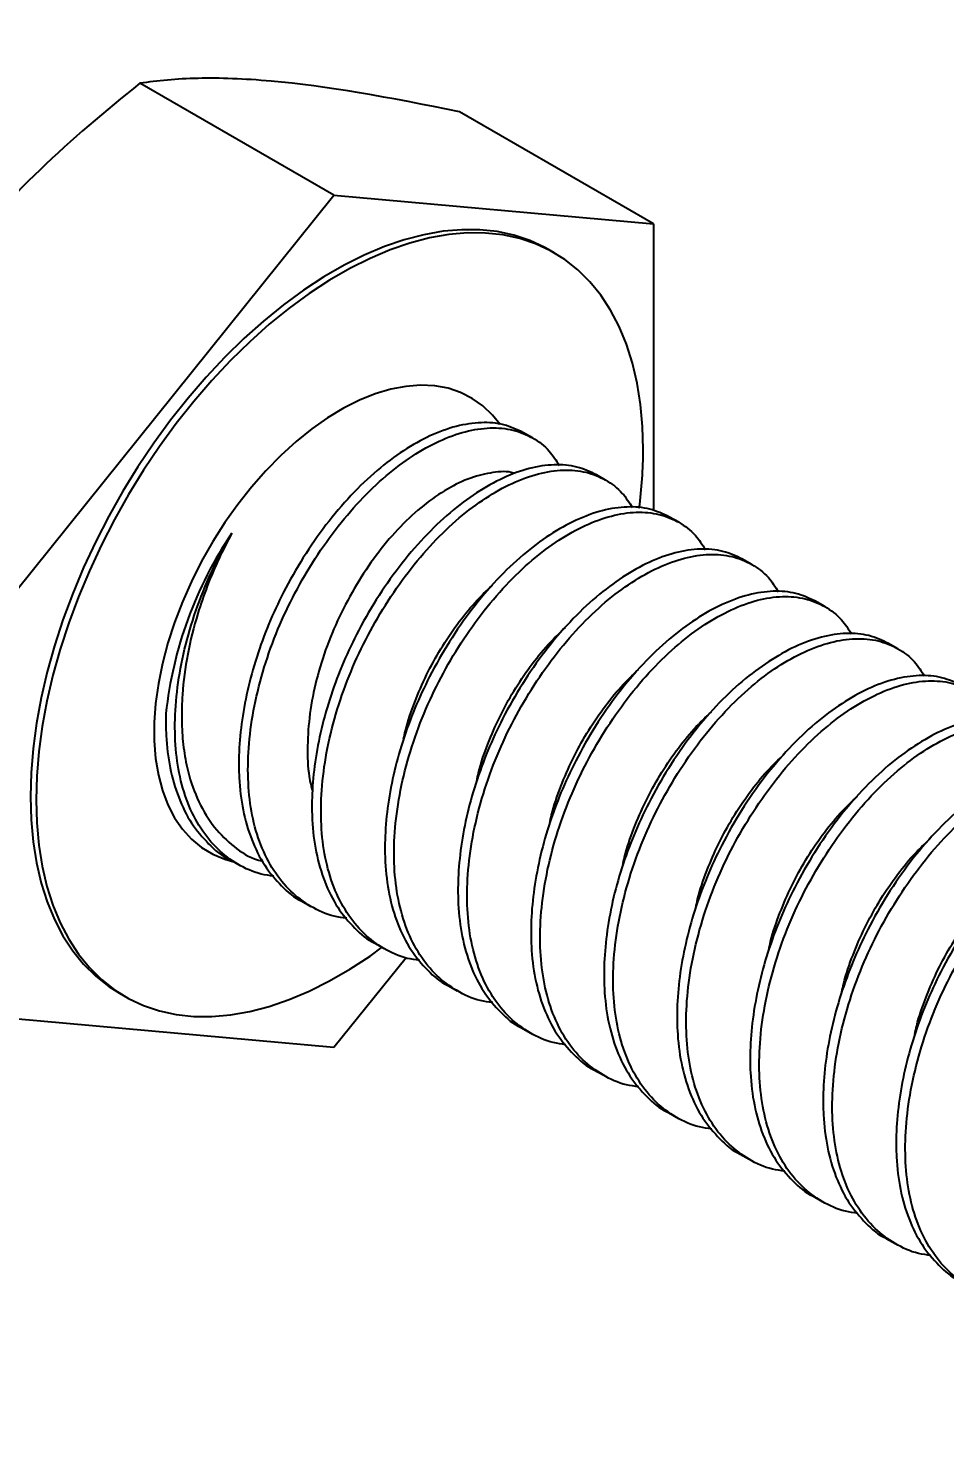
# Model space of a CAD drawing. Header units: inches. Extents: x -4.3 to 17.5, y -13.3 to 0.
# Drawn here: x 4.774 to 5.218, y -3.277 to -2.597 of the extents above; entities that cross this region are included whole.
import ezdxf
from ezdxf import colors
from ezdxf.entities.mleader import LeaderData, LeaderLine
from ezdxf.math import Vec2, Vec3

# ---------------------------------------------------------------- set-up
doc = ezdxf.new("R2010")
doc.units = ezdxf.units.IN
doc.header["$LTSCALE"] = 0.5
doc.header["$MEASUREMENT"] = 0
doc.layers.add('FAB DWG', color=221, linetype='CONTINUOUS')
doc.layers.add('Hardware', color=242, linetype='CONTINUOUS')
doc.styles.get("Standard").update_dxf_attribs({"font": 'arial.ttf'})

msp = doc.modelspace()

# ---------------------------------------------------------------- linework, layer by layer
at = {"layer": 'Hardware', "linetype": 'Continuous', "lineweight": 25, "transparency": 16777216}
for p, q in [((4.922208, -2.677615), (4.8283, -2.623417)), ((5.076888, -2.691481), (4.98298, -2.637282)), ((4.767528, -2.870026), (4.922208, -2.677615)), ((4.922208, -2.677615), (5.076888, -2.691481)), ((5.076888, -2.691481), (5.076888, -2.830251)), ((5.028849, -2.705499), (5.026086, -2.703904)), ((5.018391, -2.795078), (5.013971, -2.792527)), ((5.053746, -2.815483), (5.049327, -2.812933)), ((5.089101, -2.835888), (5.084682, -2.833338)), ((5.124457, -2.856294), (5.120037, -2.853743)), ((5.159812, -2.876699), (5.155393, -2.874148)), ((5.195167, -2.897104), (5.190748, -2.894553)), ((4.871327, -2.99885), (4.875746, -3.001401)), ((4.906682, -3.019256), (4.911102, -3.021806)), ((4.942038, -3.039661), (4.946457, -3.042211)), ((4.957127, -3.04673), (4.922208, -3.090167)), ((4.977393, -3.060066), (4.981812, -3.062617)), ((4.818329, -3.063878), (4.821091, -3.065472)), ((4.922208, -3.090167), (4.767528, -3.076302)), ((5.012748, -3.080471), (5.017168, -3.083022)), ((5.048104, -3.100876), (5.052523, -3.103427)), ((5.083459, -3.121281), (5.087878, -3.123832)), ((5.118814, -3.141687), (5.123234, -3.144237)), ((5.15417, -3.162092), (5.158589, -3.164642)), ((5.189525, -3.182497), (5.193944, -3.185048))]:
    msp.add_line(p, q, dxfattribs=at)
at = {"layer": 'Hardware', "linetype": 'Continuous', "lineweight": 25, "transparency": 16777216, "flags": 128}
for points in [[(5.026086, -2.703904), (5.024363, -2.702942), (5.01708, -2.699538), (5.009373, -2.696957), (5.001277, -2.695211), (4.992827, -2.694308), (4.984062, -2.694251), (4.975021, -2.695042), (4.965744, -2.696676), (4.956273, -2.699146), (4.946649, -2.702441), (4.936917, -2.706546), (4.927118, -2.711444), (4.917298, -2.717112), (4.907499, -2.723524), (4.897767, -2.730653), (4.888143, -2.738467), (4.878671, -2.746929), (4.869394, -2.756004), (4.860353, -2.765649), (4.851589, -2.775823), (4.843139, -2.78648), (4.835043, -2.797571), (4.827336, -2.809048), (4.820052, -2.82086), (4.813225, -2.832952), (4.806885, -2.845273), (4.80106, -2.857765), (4.795776, -2.870375), (4.791056, -2.883045), (4.786922, -2.895718), (4.783393, -2.908339), (4.780483, -2.920851), (4.778207, -2.933197), (4.776573, -2.945324), (4.77559, -2.957176), (4.775262, -2.9687), (4.77559, -2.979846), (4.776573, -2.990563), (4.778207, -3.000804), (4.780483, -3.010523), (4.783393, -3.019676), (4.786922, -3.028223), (4.791056, -3.036125), (4.795776, -3.043347), (4.80106, -3.049857), (4.806885, -3.055626), (4.813225, -3.060628), (4.818329, -3.063878)], [(5.071916, -2.800677), (5.071588, -2.789531), (5.070605, -2.778813), (5.068971, -2.768572), (5.066695, -2.758854), (5.063785, -2.749701), (5.060256, -2.741154), (5.056122, -2.733252), (5.051402, -2.72603), (5.046118, -2.71952), (5.040293, -2.713751), (5.033953, -2.708749), (5.027126, -2.704537), (5.019842, -2.701132), (5.012135, -2.698551), (5.004039, -2.696805), (4.995589, -2.695902), (4.986825, -2.695846), (4.977783, -2.696636), (4.968506, -2.69827), (4.959035, -2.70074), (4.949411, -2.704035), (4.939679, -2.70814), (4.92988, -2.713038), (4.92006, -2.718706), (4.910261, -2.725118), (4.900529, -2.732247), (4.890905, -2.740061), (4.881434, -2.748523), (4.872157, -2.757598), (4.863116, -2.767244), (4.854351, -2.777417), (4.845901, -2.788074), (4.837805, -2.799165), (4.830098, -2.810642), (4.822815, -2.822454), (4.815988, -2.834546), (4.809647, -2.846867), (4.803822, -2.85936), (4.798538, -2.871969), (4.793818, -2.884639), (4.789685, -2.897313), (4.786155, -2.909933), (4.783246, -2.922445), (4.780969, -2.934791), (4.779336, -2.946918), (4.778353, -2.95877), (4.778024, -2.970294), (4.778353, -2.98144), (4.779336, -2.992158), (4.780969, -3.002399), (4.783246, -3.012117), (4.786155, -3.02127), (4.789685, -3.029817), (4.793818, -3.037719), (4.798538, -3.044941), (4.803822, -3.051451), (4.809647, -3.05722), (4.815988, -3.062222), (4.822815, -3.066434), (4.830098, -3.069839), (4.837805, -3.07242), (4.845901, -3.074166), (4.854351, -3.075069), (4.863116, -3.075125), (4.872157, -3.074335), (4.881434, -3.072701), (4.890905, -3.070231), (4.900529, -3.066936), (4.910261, -3.062831), (4.92006, -3.057933), (4.92988, -3.052265), (4.939679, -3.045852), (4.945781, -3.041472)], [(5.002665, -2.788635), (4.99896, -2.784008), (4.994312, -2.779562), (4.98915, -2.775901), (4.983512, -2.773052), (4.977442, -2.771034), (4.970982, -2.769864), (4.964182, -2.76955), (4.957092, -2.770095), (4.949764, -2.771493), (4.942253, -2.773736), (4.934613, -2.776806), (4.926902, -2.780681), (4.919177, -2.785331), (4.911495, -2.790724), (4.903912, -2.796817), (4.896485, -2.803567), (4.88927, -2.810924), (4.882318, -2.818833), (4.875683, -2.827235), (4.869412, -2.836068), (4.863552, -2.845267), (4.858148, -2.854764), (4.853238, -2.864489), (4.848859, -2.874369), (4.845043, -2.884331), (4.84182, -2.894302), (4.839212, -2.904207), (4.837238, -2.913974), (4.835915, -2.92353), (4.835251, -2.932805), (4.835251, -2.941729), (4.835915, -2.950236), (4.837238, -2.958264), (4.839212, -2.965754), (4.84182, -2.972649), (4.845043, -2.978898), (4.848859, -2.984457), (4.853238, -2.989282), (4.858148, -2.993339), (4.863552, -2.996597), (4.869412, -2.999033), (4.873715, -3.000228)]]:
    msp.add_lwpolyline(points, dxfattribs=at)
at = {"layer": 'Hardware', "linetype": 'Continuous', "lineweight": 25, "transparency": 16777216}
for centre, radius, start, end in [((4.850094, -2.799998), 0.221823, 352.472412, 359.824685), ((5.031876, -2.948769), 0.192057, 145.928786, 173.936756)]:
    msp.add_arc(centre, radius, start, end, dxfattribs=at)
for points in [[(4.8283, -2.623417), (4.794562, -2.650025), (4.763498, -2.678867), (4.737145, -2.711649)], [(4.98298, -2.637282), (4.949242, -2.630146), (4.918177, -2.624738), (4.891824, -2.622376)]]:
    msp.add_open_spline(points, degree=3, dxfattribs=at)
for points, knots in [([(4.891824, -2.622376), (4.885261, -2.621788), (4.878994, -2.621385), (4.867216, -2.620945), (4.861674, -2.620905), (4.845966, -2.621257), (4.836713, -2.62212), (4.8283, -2.623417)], [0, 0, 0, 0, 0.25, 0.25, 0.5, 0.5, 1, 1, 1, 1]), ([(5.01397, -2.79253), (5.010879, -2.791079), (5.004633, -2.788147), (4.993567, -2.787241), (4.981532, -2.78901), (4.968855, -2.793637), (4.955906, -2.800849), (4.942956, -2.810542), (4.930284, -2.822637), (4.918226, -2.83686), (4.907241, -2.852684), (4.897985, -2.868917), (4.890447, -2.885151), (4.884555, -2.901184), (4.880099, -2.917462), (4.877225, -2.933521), (4.876097, -2.947564), (4.876233, -2.961572), (4.87792, -2.975471), (4.882072, -2.989781), (4.888323, -3.002263), (4.896679, -3.012033), (4.902918, -3.017658), (4.906677, -3.019251), (4.906684, -3.019253)], [0, 0, 0, 0, 0.0492868, 0.0995933, 0.1502194, 0.2005259, 0.2498974, 0.2992688, 0.3495753, 0.4002014, 0.4505079, 0.4998793, 0.5429159, 0.586723, 0.6308969, 0.6750128, 0.7186494, 0.7499334, 0.7993048, 0.8496113, 0.9002375, 0.950544, 0.9999154, 1, 1, 1, 1]), ([(4.9284, -3.027561), (4.926352, -3.027291), (4.920062, -3.026463), (4.910872, -3.022137), (4.900975, -3.014816), (4.892776, -3.00475), (4.886482, -2.992349), (4.882342, -2.978016), (4.88042, -2.962207), (4.880645, -2.945154), (4.882983, -2.927074), (4.887448, -2.908448), (4.893855, -2.889986), (4.902002, -2.872172), (4.911661, -2.855235), (4.922646, -2.839411), (4.934704, -2.825188), (4.947375, -2.813092), (4.960325, -2.8034), (4.973275, -2.796186), (4.985948, -2.791568), (4.998002, -2.789763), (5.009, -2.790805), (5.018619, -2.794698), (5.026285, -2.80044), (5.029811, -2.805935), (5.031354, -2.808339)], [0, 0, 0, 0, 0.0205307, 0.0630589, 0.1055871, 0.1489208, 0.1925298, 0.2358635, 0.2783917, 0.3209474, 0.3643093, 0.4079461, 0.4513062, 0.4937246, 0.5362528, 0.5795865, 0.6231955, 0.6665292, 0.7090574, 0.7515856, 0.7949193, 0.8385283, 0.881862, 0.9243903, 0.9669185, 1, 1, 1, 1]), ([(5.049326, -2.812935), (5.046235, -2.811484), (5.039989, -2.808552), (5.028922, -2.807646), (5.016888, -2.809415), (5.00421, -2.814042), (4.991262, -2.821254), (4.978311, -2.830947), (4.96564, -2.843042), (4.953582, -2.857265), (4.942597, -2.873089), (4.93334, -2.889322), (4.925803, -2.905556), (4.91991, -2.92159), (4.915454, -2.937867), (4.91258, -2.953927), (4.911452, -2.96797), (4.911589, -2.981978), (4.913276, -2.995876), (4.917427, -3.010186), (4.923678, -3.022668), (4.932035, -3.032438), (4.938273, -3.038064), (4.942032, -3.039656), (4.942039, -3.039658)], [0, 0, 0, 0, 0.0492868, 0.0995933, 0.1502194, 0.2005259, 0.2498974, 0.2992688, 0.3495753, 0.4002014, 0.4505079, 0.4998793, 0.5429159, 0.586723, 0.6308969, 0.6750128, 0.7186494, 0.7499334, 0.7993048, 0.8496113, 0.9002375, 0.950544, 0.9999154, 1, 1, 1, 1]), ([(5.010031, -2.812347), (5.009752, -2.812245), (5.006543, -2.811068), (4.99928, -2.811517), (4.988541, -2.813986), (4.977201, -2.819389), (4.965637, -2.827333), (4.95433, -2.83763), (4.943727, -2.850062), (4.93409, -2.864086), (4.925634, -2.879399), (4.918643, -2.895507), (4.913514, -2.912065), (4.910282, -2.928492), (4.909191, -2.944257), (4.909585, -2.957058), (4.911249, -2.9639), (4.911842, -2.966337)], [0, 0, 0, 0, 0.0073029, 0.0840455, 0.1588507, 0.2336557, 0.3083975, 0.3831252, 0.4565504, 0.5299757, 0.6027014, 0.6754139, 0.7474584, 0.8195033, 0.8902002, 0.960894, 1, 1, 1, 1]), ([(4.963756, -3.047966), (4.961708, -3.047696), (4.955418, -3.046869), (4.946227, -3.042542), (4.93633, -3.035221), (4.928131, -3.025155), (4.921838, -3.012754), (4.917697, -2.998421), (4.915775, -2.982612), (4.916001, -2.965559), (4.918339, -2.947479), (4.922803, -2.928853), (4.92921, -2.910391), (4.937357, -2.892577), (4.947016, -2.87564), (4.958001, -2.859816), (4.970059, -2.845593), (4.982731, -2.833497), (4.995681, -2.823805), (5.008631, -2.816591), (5.021303, -2.811973), (5.033358, -2.810168), (5.044356, -2.81121), (5.053975, -2.815103), (5.06164, -2.820845), (5.065166, -2.82634), (5.066709, -2.828744)], [0, 0, 0, 0, 0.0205307, 0.0630589, 0.1055871, 0.1489208, 0.1925298, 0.2358635, 0.2783917, 0.3209474, 0.3643093, 0.4079461, 0.4513062, 0.4937246, 0.5362528, 0.5795865, 0.6231955, 0.6665292, 0.7090574, 0.7515856, 0.7949193, 0.8385283, 0.881862, 0.9243903, 0.9669185, 1, 1, 1, 1]), ([(5.084681, -2.83334), (5.08159, -2.831889), (5.075344, -2.828957), (5.064278, -2.828051), (5.052243, -2.82982), (5.039565, -2.834448), (5.026617, -2.841659), (5.013666, -2.851352), (5.000995, -2.863448), (4.988937, -2.877671), (4.977952, -2.893494), (4.968696, -2.909727), (4.961158, -2.925961), (4.955266, -2.941995), (4.95081, -2.958273), (4.947936, -2.974332), (4.946808, -2.988375), (4.946944, -3.002383), (4.948631, -3.016281), (4.952782, -3.030591), (4.959033, -3.043073), (4.96739, -3.052843), (4.973628, -3.058469), (4.977388, -3.060061), (4.977394, -3.060064)], [0, 0, 0, 0, 0.0492868, 0.0995933, 0.1502194, 0.2005259, 0.2498974, 0.2992688, 0.3495753, 0.4002014, 0.4505079, 0.4998793, 0.5429159, 0.586723, 0.6308969, 0.6750128, 0.7186494, 0.7499334, 0.7993048, 0.8496113, 0.9002375, 0.950544, 0.9999154, 1, 1, 1, 1]), ([(4.999111, -3.068371), (4.997063, -3.068102), (4.990773, -3.067274), (4.981583, -3.062947), (4.971685, -3.055627), (4.963486, -3.045561), (4.957193, -3.033159), (4.953052, -3.018826), (4.951131, -3.003017), (4.951356, -2.985965), (4.953694, -2.967884), (4.958158, -2.949258), (4.964566, -2.930796), (4.972713, -2.912982), (4.982371, -2.896046), (4.993356, -2.880221), (5.005415, -2.865998), (5.018086, -2.853902), (5.031036, -2.84421), (5.043986, -2.836996), (5.056658, -2.832378), (5.068713, -2.830573), (5.079711, -2.831615), (5.08933, -2.835508), (5.096996, -2.84125), (5.100522, -2.846745), (5.102065, -2.84915)], [0, 0, 0, 0, 0.0205307, 0.0630589, 0.1055871, 0.1489208, 0.1925298, 0.2358635, 0.2783917, 0.3209474, 0.3643093, 0.4079461, 0.4513062, 0.4937246, 0.5362528, 0.5795865, 0.6231955, 0.6665292, 0.7090574, 0.7515856, 0.7949193, 0.8385283, 0.881862, 0.9243903, 0.9669185, 1, 1, 1, 1]), ([(4.893045, -3.007156), (4.890997, -3.006886), (4.884707, -3.006058), (4.875517, -3.001732), (4.865619, -2.994411), (4.85742, -2.984345), (4.851127, -2.971943), (4.846986, -2.957611), (4.845065, -2.941802), (4.84529, -2.924749), (4.847629, -2.906669), (4.852089, -2.88804), (4.858512, -2.869592), (4.865619, -2.853894), (4.870782, -2.844733), (4.872787, -2.841174)], [0, 0, 0, 0, 0.0394311, 0.1211105, 0.20279, 0.2860163, 0.3697716, 0.4529979, 0.5346774, 0.6164096, 0.6996901, 0.7834987, 0.8667758, 0.9482442, 1, 1, 1, 1]), ([(4.872787, -2.841174), (4.870619, -2.845334), (4.866277, -2.853668), (4.860783, -2.866703), (4.855417, -2.882119), (4.85104, -2.899866), (4.848745, -2.917216), (4.848346, -2.931737), (4.849085, -2.943584), (4.851253, -2.956535), (4.855669, -2.969842), (4.862903, -2.982502), (4.872392, -2.992168), (4.880732, -2.998043), (4.886391, -2.999566), (4.887725, -2.999925)], [0, 0, 0, 0, 0.0656542, 0.131516, 0.197161, 0.2950932, 0.3930255, 0.4578814, 0.522943, 0.5877879, 0.6841986, 0.7806095, 0.8756564, 0.9706969, 1, 1, 1, 1]), ([(5.120036, -2.853745), (5.116945, -2.852294), (5.110699, -2.849362), (5.099633, -2.848456), (5.087598, -2.850225), (5.074921, -2.854853), (5.061972, -2.862064), (5.049022, -2.871757), (5.03635, -2.883853), (5.024292, -2.898076), (5.013307, -2.9139), (5.004051, -2.930132), (4.996513, -2.946366), (4.990621, -2.9624), (4.986165, -2.978678), (4.983291, -2.994737), (4.982163, -3.00878), (4.982299, -3.022788), (4.983986, -3.036687), (4.988138, -3.050996), (4.994389, -3.063479), (5.002745, -3.073248), (5.008984, -3.078874), (5.012743, -3.080466), (5.01275, -3.080469)], [0, 0, 0, 0, 0.0492868, 0.0995933, 0.1502194, 0.2005259, 0.2498974, 0.2992688, 0.3495753, 0.4002014, 0.4505079, 0.4998793, 0.5429159, 0.586723, 0.6308969, 0.6750128, 0.7186494, 0.7499334, 0.7993048, 0.8496113, 0.9002375, 0.950544, 0.9999154, 1, 1, 1, 1]), ([(5.034466, -3.088776), (5.032418, -3.088507), (5.026128, -3.087679), (5.016938, -3.083352), (5.007041, -3.076032), (4.998842, -3.065966), (4.992548, -3.053564), (4.988408, -3.039231), (4.986486, -3.023422), (4.986711, -3.00637), (4.989049, -2.988289), (4.993514, -2.969663), (4.999921, -2.951201), (5.008068, -2.933387), (5.017727, -2.916451), (5.028712, -2.900626), (5.04077, -2.886403), (5.053441, -2.874308), (5.066391, -2.864616), (5.079341, -2.857401), (5.092014, -2.852784), (5.104068, -2.850978), (5.115067, -2.85202), (5.124685, -2.855914), (5.132351, -2.861655), (5.135877, -2.86715), (5.13742, -2.869555)], [0, 0, 0, 0, 0.0205307, 0.0630589, 0.1055871, 0.1489208, 0.1925298, 0.2358635, 0.2783917, 0.3209474, 0.3643093, 0.4079461, 0.4513062, 0.4937246, 0.5362528, 0.5795865, 0.6231955, 0.6665292, 0.7090574, 0.7515856, 0.7949193, 0.8385283, 0.881862, 0.9243903, 0.9669185, 1, 1, 1, 1]), ([(4.95596, -2.940793), (4.95624, -2.939451), (4.957486, -2.933502), (4.961167, -2.92298), (4.966892, -2.909666), (4.97385, -2.896981), (4.981746, -2.885165), (4.990171, -2.87468), (4.996096, -2.869057), (4.99892, -2.866377)], [0, 0, 0, 0, 0.0471346, 0.2090283, 0.3678932, 0.5267581, 0.6886518, 0.8515813, 1, 1, 1, 1]), ([(5.155392, -2.87415), (5.152301, -2.872699), (5.146055, -2.869768), (5.134988, -2.868862), (5.122954, -2.87063), (5.110276, -2.875258), (5.097328, -2.88247), (5.084377, -2.892162), (5.071706, -2.904258), (5.059648, -2.918481), (5.048663, -2.934305), (5.039406, -2.950537), (5.031869, -2.966772), (5.025976, -2.982805), (5.02152, -2.999083), (5.018646, -3.015142), (5.017519, -3.029185), (5.017655, -3.043193), (5.019342, -3.057092), (5.023493, -3.071401), (5.029744, -3.083884), (5.038101, -3.093653), (5.044339, -3.099279), (5.048098, -3.100871), (5.048105, -3.100874)], [0, 0, 0, 0, 0.0492868, 0.0995933, 0.1502194, 0.2005259, 0.2498974, 0.2992688, 0.3495753, 0.4002014, 0.4505079, 0.4998793, 0.5429159, 0.586723, 0.6308969, 0.6750128, 0.7186494, 0.7499334, 0.7993048, 0.8496113, 0.9002375, 0.950544, 0.9999154, 1, 1, 1, 1]), ([(5.069822, -3.109182), (5.067774, -3.108912), (5.061484, -3.108084), (5.052293, -3.103758), (5.042396, -3.096437), (5.034197, -3.086371), (5.027904, -3.073969), (5.023763, -3.059636), (5.021841, -3.043827), (5.022067, -3.026775), (5.024405, -3.008694), (5.028869, -2.990069), (5.035276, -2.971607), (5.043423, -2.953792), (5.053082, -2.936856), (5.064067, -2.921031), (5.076125, -2.906809), (5.088797, -2.894713), (5.101747, -2.885021), (5.114697, -2.877806), (5.127369, -2.873189), (5.139424, -2.871383), (5.150422, -2.872426), (5.160041, -2.876319), (5.167706, -2.882061), (5.171232, -2.887556), (5.172775, -2.88996)], [0, 0, 0, 0, 0.0205307, 0.0630589, 0.1055871, 0.1489208, 0.1925298, 0.2358635, 0.2783917, 0.3209474, 0.3643093, 0.4079461, 0.4513062, 0.4937246, 0.5362528, 0.5795865, 0.6231955, 0.6665292, 0.7090574, 0.7515856, 0.7949193, 0.8385283, 0.881862, 0.9243903, 0.9669185, 1, 1, 1, 1]), ([(4.991315, -2.961198), (4.991596, -2.959856), (4.992841, -2.953907), (4.996522, -2.943386), (5.002248, -2.930071), (5.009205, -2.917386), (5.017101, -2.90557), (5.025526, -2.895085), (5.031451, -2.889463), (5.034275, -2.886783)], [0, 0, 0, 0, 0.0471346, 0.2090283, 0.3678932, 0.5267581, 0.6886518, 0.8515813, 1, 1, 1, 1]), ([(5.190747, -2.894556), (5.187656, -2.893105), (5.18141, -2.890173), (5.170344, -2.889267), (5.158309, -2.891036), (5.145631, -2.895663), (5.132683, -2.902875), (5.119732, -2.912567), (5.107061, -2.924663), (5.095003, -2.938886), (5.084018, -2.95471), (5.074762, -2.970942), (5.067224, -2.987177), (5.061332, -3.00321), (5.056876, -3.019488), (5.054002, -3.035547), (5.052874, -3.04959), (5.05301, -3.063598), (5.054697, -3.077497), (5.058848, -3.091806), (5.065099, -3.104289), (5.073456, -3.114058), (5.079694, -3.119684), (5.083454, -3.121276), (5.08346, -3.121279)], [0, 0, 0, 0, 0.0492868, 0.0995933, 0.1502194, 0.2005259, 0.2498974, 0.2992688, 0.3495753, 0.4002014, 0.4505079, 0.4998793, 0.5429159, 0.586723, 0.6308969, 0.6750128, 0.7186494, 0.7499334, 0.7993048, 0.8496113, 0.9002375, 0.950544, 0.9999154, 1, 1, 1, 1]), ([(5.105177, -3.129587), (5.103129, -3.129317), (5.096839, -3.128489), (5.087649, -3.124163), (5.077751, -3.116842), (5.069552, -3.106776), (5.063259, -3.094374), (5.059118, -3.080042), (5.057197, -3.064232), (5.057422, -3.04718), (5.05976, -3.0291), (5.064224, -3.010474), (5.070632, -2.992012), (5.078779, -2.974197), (5.088437, -2.957261), (5.099422, -2.941437), (5.111481, -2.927214), (5.124152, -2.915118), (5.137102, -2.905426), (5.150052, -2.898212), (5.162724, -2.893594), (5.174779, -2.891788), (5.185777, -2.892831), (5.195396, -2.896724), (5.203062, -2.902466), (5.206588, -2.907961), (5.208131, -2.910365)], [0, 0, 0, 0, 0.0205307, 0.0630589, 0.1055871, 0.1489208, 0.1925298, 0.2358635, 0.2783917, 0.3209474, 0.3643093, 0.4079461, 0.4513062, 0.4937246, 0.5362528, 0.5795865, 0.6231955, 0.6665292, 0.7090574, 0.7515856, 0.7949193, 0.8385283, 0.881862, 0.9243903, 0.9669185, 1, 1, 1, 1]), ([(5.02667, -2.981603), (5.026951, -2.980261), (5.028196, -2.974312), (5.031877, -2.963791), (5.037603, -2.950476), (5.04456, -2.937791), (5.052456, -2.925975), (5.060882, -2.91549), (5.066806, -2.909868), (5.069631, -2.907188)], [0, 0, 0, 0, 0.0471346, 0.2090283, 0.3678932, 0.5267581, 0.6886518, 0.8515813, 1, 1, 1, 1]), ([(5.226102, -2.914961), (5.223011, -2.91351), (5.216765, -2.910578), (5.205699, -2.909672), (5.193665, -2.911441), (5.180987, -2.916068), (5.168038, -2.92328), (5.155088, -2.932973), (5.142417, -2.945068), (5.130358, -2.959291), (5.119373, -2.975115), (5.110117, -2.991348), (5.102579, -3.007582), (5.096687, -3.023615), (5.092231, -3.039893), (5.089357, -3.055952), (5.088229, -3.069995), (5.088365, -3.084003), (5.090052, -3.097902), (5.094204, -3.112212), (5.100455, -3.124694), (5.108811, -3.134464), (5.11505, -3.140089), (5.118809, -3.141682), (5.118816, -3.141684)], [0, 0, 0, 0, 0.0492868, 0.0995933, 0.1502194, 0.2005259, 0.2498974, 0.2992688, 0.3495753, 0.4002014, 0.4505079, 0.4998793, 0.5429159, 0.586723, 0.6308969, 0.6750128, 0.7186494, 0.7499334, 0.7993048, 0.8496113, 0.9002375, 0.950544, 0.9999154, 1, 1, 1, 1]), ([(5.140532, -3.149992), (5.138484, -3.149722), (5.132194, -3.148894), (5.123004, -3.144568), (5.113107, -3.137247), (5.104908, -3.127181), (5.098614, -3.11478), (5.094474, -3.100447), (5.092552, -3.084638), (5.092777, -3.067585), (5.095115, -3.049505), (5.09958, -3.030879), (5.105987, -3.012417), (5.114134, -2.994603), (5.123793, -2.977666), (5.134778, -2.961842), (5.146836, -2.947619), (5.159507, -2.935523), (5.172457, -2.925831), (5.185407, -2.918617), (5.19808, -2.913999), (5.210134, -2.912194), (5.221133, -2.913236), (5.230751, -2.917129), (5.238417, -2.922871), (5.241943, -2.928366), (5.243486, -2.93077)], [0, 0, 0, 0, 0.0205307, 0.0630589, 0.1055871, 0.1489208, 0.1925298, 0.2358635, 0.2783917, 0.3209474, 0.3643093, 0.4079461, 0.4513062, 0.4937246, 0.5362528, 0.5795865, 0.6231955, 0.6665292, 0.7090574, 0.7515856, 0.7949193, 0.8385283, 0.881862, 0.9243903, 0.9669185, 1, 1, 1, 1]), ([(4.840893, -2.928483), (4.840872, -2.932036), (4.840817, -2.941198), (4.842585, -2.955056), (4.846711, -2.969378), (4.852969, -2.981857), (4.861324, -2.991628), (4.867562, -2.997253), (4.871322, -2.998845), (4.871328, -2.998848)], [0, 0, 0, 0, 0.1111921, 0.2866723, 0.4654758, 0.6454155, 0.8242191, 0.9996992, 1, 1, 1, 1]), ([(5.062026, -3.002008), (5.062307, -3.000667), (5.063552, -2.994718), (5.067233, -2.984196), (5.072958, -2.970881), (5.079916, -2.958196), (5.087812, -2.94638), (5.096237, -2.935895), (5.102162, -2.930273), (5.104986, -2.927593)], [0, 0, 0, 0, 0.0471346, 0.2090283, 0.3678932, 0.5267581, 0.6886518, 0.8515813, 1, 1, 1, 1]), ([(5.261458, -2.935366), (5.258367, -2.933915), (5.252121, -2.930983), (5.241054, -2.930077), (5.22902, -2.931846), (5.216342, -2.936473), (5.203394, -2.943685), (5.190443, -2.953378), (5.177772, -2.965473), (5.165714, -2.979696), (5.154729, -2.99552), (5.145472, -3.011753), (5.137935, -3.027987), (5.132042, -3.04402), (5.127586, -3.060298), (5.124712, -3.076358), (5.123585, -3.090401), (5.123721, -3.104409), (5.125408, -3.118307), (5.129559, -3.132617), (5.13581, -3.145099), (5.144167, -3.154869), (5.150405, -3.160495), (5.154164, -3.162087), (5.154171, -3.162089)], [0, 0, 0, 0, 0.0492868, 0.0995933, 0.1502194, 0.2005259, 0.2498974, 0.2992688, 0.3495753, 0.4002014, 0.4505079, 0.4998793, 0.5429159, 0.586723, 0.6308969, 0.6750128, 0.7186494, 0.7499334, 0.7993048, 0.8496113, 0.9002375, 0.950544, 0.9999154, 1, 1, 1, 1]), ([(5.175888, -3.170397), (5.17384, -3.170127), (5.16755, -3.1693), (5.158359, -3.164973), (5.148462, -3.157652), (5.140263, -3.147586), (5.13397, -3.135185), (5.129829, -3.120852), (5.127908, -3.105043), (5.128133, -3.08799), (5.130471, -3.06991), (5.134935, -3.051284), (5.141342, -3.032822), (5.149489, -3.015008), (5.159148, -2.998071), (5.170133, -2.982247), (5.182191, -2.968024), (5.194863, -2.955928), (5.207813, -2.946236), (5.220763, -2.939022), (5.233435, -2.934404), (5.24549, -2.932599), (5.256488, -2.933641), (5.266107, -2.937534), (5.273772, -2.943276), (5.277298, -2.948771), (5.278841, -2.951175)], [0, 0, 0, 0, 0.0205307, 0.0630589, 0.1055871, 0.1489208, 0.1925298, 0.2358635, 0.2783917, 0.3209474, 0.3643093, 0.4079461, 0.4513062, 0.4937246, 0.5362528, 0.5795865, 0.6231955, 0.6665292, 0.7090574, 0.7515856, 0.7949193, 0.8385283, 0.881862, 0.9243903, 0.9669185, 1, 1, 1, 1]), ([(5.097381, -3.022413), (5.097662, -3.021072), (5.098907, -3.015123), (5.102588, -3.004601), (5.108314, -2.991286), (5.115271, -2.978601), (5.123167, -2.966786), (5.131593, -2.9563), (5.137517, -2.950678), (5.140341, -2.947998)], [0, 0, 0, 0, 0.0471346, 0.2090283, 0.3678932, 0.5267581, 0.6886518, 0.8515813, 1, 1, 1, 1]), ([(5.296813, -2.955771), (5.293722, -2.95432), (5.287476, -2.951388), (5.27641, -2.950482), (5.264375, -2.952251), (5.251697, -2.956878), (5.238749, -2.96409), (5.225798, -2.973783), (5.213127, -2.985879), (5.201069, -3.000102), (5.190084, -3.015925), (5.180828, -3.032158), (5.17329, -3.048392), (5.167398, -3.064426), (5.162942, -3.080704), (5.160068, -3.096763), (5.15894, -3.110806), (5.159076, -3.124814), (5.160763, -3.138712), (5.164914, -3.153022), (5.171165, -3.165504), (5.179522, -3.175274), (5.18576, -3.1809), (5.18952, -3.182492), (5.189526, -3.182495)], [0, 0, 0, 0, 0.0492868, 0.0995933, 0.1502194, 0.2005259, 0.2498974, 0.2992688, 0.3495753, 0.4002014, 0.4505079, 0.4998793, 0.5429159, 0.586723, 0.6308969, 0.6750128, 0.7186494, 0.7499334, 0.7993048, 0.8496113, 0.9002375, 0.950544, 0.9999154, 1, 1, 1, 1]), ([(5.211243, -3.190802), (5.209195, -3.190533), (5.202905, -3.189705), (5.193715, -3.185378), (5.183818, -3.178058), (5.175618, -3.167992), (5.169325, -3.15559), (5.165184, -3.141257), (5.163263, -3.125448), (5.163488, -3.108396), (5.165826, -3.090315), (5.17029, -3.071689), (5.176698, -3.053227), (5.184845, -3.035413), (5.194503, -3.018477), (5.205488, -3.002652), (5.217547, -2.988429), (5.230218, -2.976333), (5.243168, -2.966641), (5.256118, -2.959427), (5.26879, -2.954809), (5.280845, -2.953004), (5.291843, -2.954046), (5.301462, -2.957939), (5.309128, -2.963681), (5.312654, -2.969176), (5.314197, -2.971581)], [0, 0, 0, 0, 0.0205307, 0.0630589, 0.1055871, 0.1489208, 0.1925298, 0.2358635, 0.2783917, 0.3209474, 0.3643093, 0.4079461, 0.4513062, 0.4937246, 0.5362528, 0.5795865, 0.6231955, 0.6665292, 0.7090574, 0.7515856, 0.7949193, 0.8385283, 0.881862, 0.9243903, 0.9669185, 1, 1, 1, 1]), ([(5.132736, -3.042818), (5.133017, -3.041477), (5.134262, -3.035528), (5.137943, -3.025006), (5.143669, -3.011692), (5.150626, -2.999006), (5.158522, -2.987191), (5.166948, -2.976705), (5.172872, -2.971083), (5.175697, -2.968403)], [0, 0, 0, 0, 0.0471346, 0.2090283, 0.3678932, 0.5267581, 0.6886518, 0.8515813, 1, 1, 1, 1]), ([(5.332168, -2.976176), (5.329077, -2.974725), (5.322831, -2.971793), (5.311765, -2.970887), (5.299731, -2.972656), (5.287053, -2.977284), (5.274104, -2.984495), (5.261154, -2.994188), (5.248483, -3.006284), (5.236424, -3.020507), (5.225439, -3.036331), (5.216183, -3.052563), (5.208645, -3.068797), (5.202753, -3.084831), (5.198297, -3.101109), (5.195423, -3.117168), (5.194295, -3.131211), (5.194431, -3.145219), (5.196118, -3.159117), (5.20027, -3.173427), (5.206521, -3.18591), (5.214877, -3.195679), (5.221116, -3.201305), (5.224875, -3.202897), (5.224882, -3.2029)], [0, 0, 0, 0, 0.0492868, 0.0995933, 0.1502194, 0.2005259, 0.2498974, 0.2992688, 0.3495753, 0.4002014, 0.4505079, 0.4998793, 0.5429159, 0.586723, 0.6308969, 0.6750128, 0.7186494, 0.7499334, 0.7993048, 0.8496113, 0.9002375, 0.950544, 0.9999154, 1, 1, 1, 1]), ([(5.246598, -3.211207), (5.244551, -3.210938), (5.23826, -3.21011), (5.22907, -3.205783), (5.219173, -3.198463), (5.210974, -3.188397), (5.20468, -3.175995), (5.20054, -3.161662), (5.198618, -3.145853), (5.198843, -3.128801), (5.201181, -3.11072), (5.205646, -3.092094), (5.212053, -3.073632), (5.2202, -3.055818), (5.229859, -3.038882), (5.240844, -3.023057), (5.252902, -3.008834), (5.265573, -2.996739), (5.278523, -2.987047), (5.291473, -2.979832), (5.304146, -2.975215), (5.3162, -2.973409), (5.327199, -2.974451), (5.336817, -2.978345), (5.344483, -2.984086), (5.348009, -2.989581), (5.349552, -2.991986)], [0, 0, 0, 0, 0.0205307, 0.0630589, 0.1055871, 0.1489208, 0.1925298, 0.2358635, 0.2783917, 0.3209474, 0.3643093, 0.4079461, 0.4513062, 0.4937246, 0.5362528, 0.5795865, 0.6231955, 0.6665292, 0.7090574, 0.7515856, 0.7949193, 0.8385283, 0.881862, 0.9243903, 0.9669185, 1, 1, 1, 1]), ([(5.168092, -3.063224), (5.168373, -3.061882), (5.169618, -3.055933), (5.173299, -3.045411), (5.179024, -3.032097), (5.185982, -3.019412), (5.193878, -3.007596), (5.202303, -2.99711), (5.208228, -2.991488), (5.211052, -2.988808)], [0, 0, 0, 0, 0.04713461, 0.20902834, 0.36789322, 0.5267581, 0.68865183, 0.8515813, 1, 1, 1, 1]), ([(5.203447, -3.083629), (5.203728, -3.082287), (5.204973, -3.076338), (5.208654, -3.065816), (5.21438, -3.052502), (5.221337, -3.039817), (5.229233, -3.028001), (5.237659, -3.017516), (5.243583, -3.011894), (5.246407, -3.009214)], [0, 0, 0, 0, 0.0471346, 0.2090283, 0.3678932, 0.5267581, 0.6886518, 0.8515813, 1, 1, 1, 1])]:
    msp.add_open_spline(points, degree=3, knots=knots, dxfattribs=at)

# ---------------------------------------------------------------- leaders
at = {"layer": 'FAB DWG', "ltscale": 0.5, "transparency": 16777216}
ml = msp.add_multileader_mtext('Standard', dxfattribs=at)
ml.set_content('HW83238', color=256)
ml.set_leader_properties()
ml.build(insert=Vec2(0, 0))
ml.multileader.update_dxf_attribs({"dogleg_length": 0.36, "arrow_head_size": 0.1875})
ctx = ml.context
ctx.base_point, ctx.char_height, ctx.arrow_head_size, ctx.landing_gap_size, ctx.plane_origin = Vec3(2.128006, -1.054807), 0.1875, 0.1875, 0.09, Vec3(-6.86444, -6.971694)
ctx.text_align_type = 2
notes = []
notes.append((ctx, [(1, (1, 1, 0), (3.890296, -1.054807), (-1, 0), 0.45, [(0, [(5.966118, -3.277153)], 0, [])])]))
ctx.mtext.insert, ctx.mtext.width, ctx.mtext.alignment, ctx.mtext.flow_direction = Vec3(3.350296, -0.959394), 7.6221832, 3, 5
for ctx, leaders in notes:
    for number, flags, end, landing, length, lines in leaders:
        leader = LeaderData()
        leader.index, (leader.has_last_leader_line, leader.has_dogleg_vector, leader.attachment_direction) = number, flags
        leader.last_leader_point, leader.dogleg_vector, leader.dogleg_length = Vec3(end), Vec3(landing), length
        for number, points, colour, breaks in lines:
            line = LeaderLine()
            line.index, line.vertices, line.color, line.breaks = number, Vec3.list(points), colors.encode_raw_color(colour), breaks
            leader.lines.append(line)
        ctx.leaders.append(leader)

doc.saveas('drawing.dxf')
